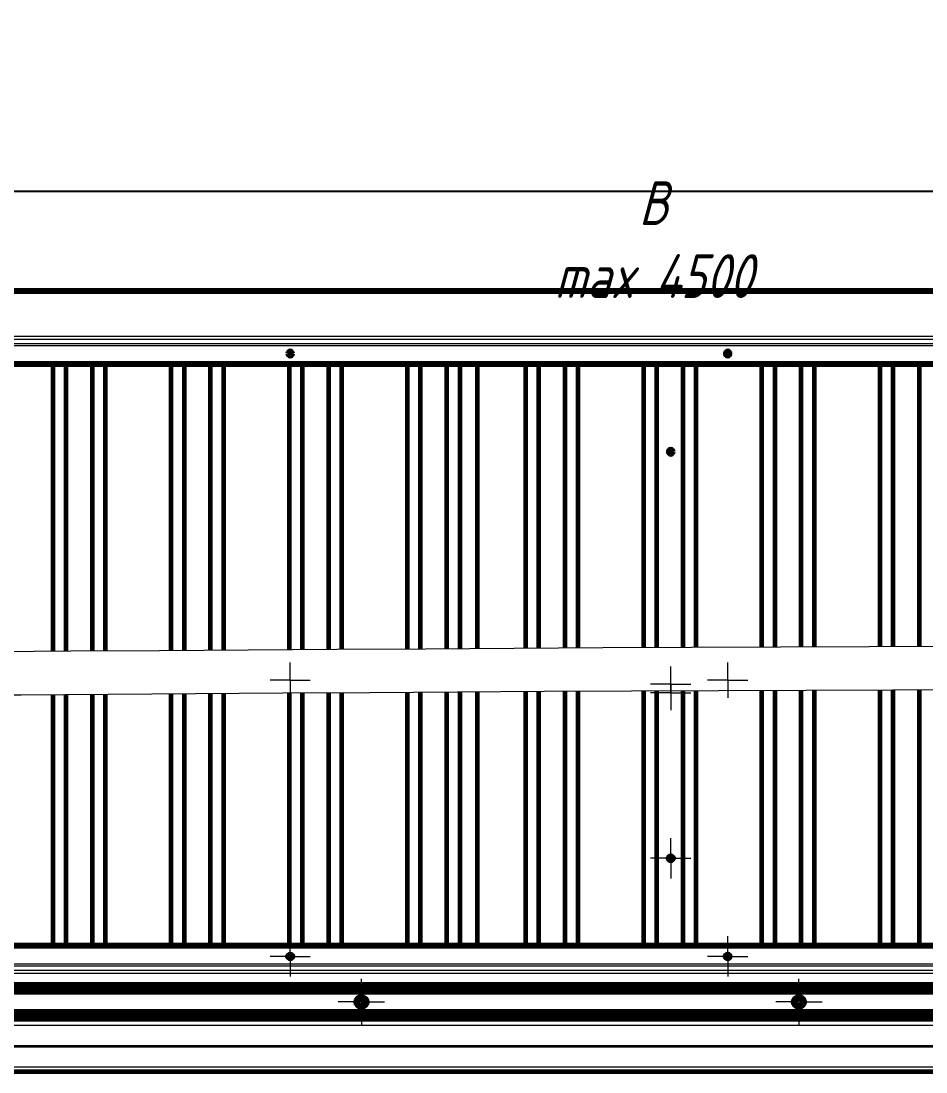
# Model space of a CAD drawing. Header units: millimetres. Extents: x 0 to 594, y 0 to 420.
# Drawn here: x 282.7 to 386.2, y 299.9 to 420 of the extents above; entities that cross this region are included whole.
import ezdxf

# ---------------------------------------------------------------- set-up
doc = ezdxf.new("R2010")
doc.units = ezdxf.units.MM
for name, pattern in [('K5LT_AXLED', [19.5, 15, -1.5, 1.5, -1.5]), ('K5LT_BASIC', [0]), ('K5LT_THIN', [0]), ('K5LT_THIN_INCLUDED_TO_HATCHING', [0])]:
    doc.linetypes.add(name, pattern=pattern)
doc.layers.add('LAYER', color=7, linetype='Continuous')
doc.layers.add('Системный слой', color=7, linetype='Continuous')
doc.styles.add('KDIMTEXTSTYLE', font='GOST_AU.SHX', dxfattribs={"width": 0.96, "oblique": 15, "height": 5})
doc.dimstyles.new('KDIMSTYLE (0.10)', dxfattribs={"dimtxt": 5, "dimasz": 1, "dimexe": 2, "dimexo": 0, "dimgap": 1, "dimtad": 1, "dimlfac": 10, "dimtxsty": 'KDIMTEXTSTYLE', "dimsah": 1, "dimcen": 0, "dimdle": 1, "dimadec": 0, "dimazin": 0, "dimtfac": 0.667, "dimtmove": 0, "dimatfit": 3, "dimfxl": 1, "dimtvp": 1, "dimtolj": 1, "dimtzin": 0, "dimarcsym": 0})

# ---------------------------------------------------------------- blocks, each defined once
blk = doc.blocks.new('U48')
at = {"layer": 'Системный слой', "color": 5, "linetype": 'K5LT_BASIC', "lineweight": 60, "true_color": 0x0000ff}
for p, q in [((326.92, 348.26), (326.92, 380.7)), ((326.92, 314.4), (326.92, 343.26))]:
    blk.add_line(p, q, dxfattribs=at)
blk = doc.blocks.new('U49')
at = {"layer": 'Системный слой', "color": 5, "linetype": 'K5LT_BASIC', "lineweight": 60, "true_color": 0x0000ff}
for p, q in [((331.42, 348.29), (331.42, 380.7)), ((331.42, 314.4), (331.42, 343.29))]:
    blk.add_line(p, q, dxfattribs=at)
blk = doc.blocks.new('U50')
at = {"layer": 'Системный слой', "color": 5, "linetype": 'K5LT_BASIC', "lineweight": 60, "true_color": 0x0000ff}
for p, q in [((305.92, 348.12), (305.92, 380.7)), ((305.92, 314.4), (305.92, 343.12))]:
    blk.add_line(p, q, dxfattribs=at)
blk = doc.blocks.new('U51')
at = {"layer": 'Системный слой', "color": 5, "linetype": 'K5LT_BASIC', "lineweight": 60, "true_color": 0x0000ff}
for p, q in [((332.92, 348.3), (332.92, 380.7)), ((332.92, 314.4), (332.92, 343.3))]:
    blk.add_line(p, q, dxfattribs=at)
blk = doc.blocks.new('U52')
at = {"layer": 'Системный слой', "color": 5, "linetype": 'K5LT_BASIC', "lineweight": 60, "true_color": 0x0000ff}
for p, q in [((328.42, 348.27), (328.42, 380.7)), ((328.42, 314.4), (328.42, 343.27))]:
    blk.add_line(p, q, dxfattribs=at)
blk = doc.blocks.new('U53')
at = {"layer": 'Системный слой', "color": 5, "linetype": 'K5LT_BASIC', "lineweight": 60, "true_color": 0x0000ff}
for p, q in [((313.42, 348.17), (313.42, 380.7)), ((313.42, 314.4), (313.42, 343.17))]:
    blk.add_line(p, q, dxfattribs=at)
blk = doc.blocks.new('U54')
at = {"layer": 'Системный слой', "color": 5, "linetype": 'K5LT_BASIC', "lineweight": 60, "true_color": 0x0000ff}
for p, q in [((286.42, 347.99), (286.42, 380.7)), ((286.42, 314.4), (286.42, 342.99))]:
    blk.add_line(p, q, dxfattribs=at)
blk = doc.blocks.new('U55')
at = {"layer": 'Системный слой', "color": 5, "linetype": 'K5LT_BASIC', "lineweight": 60, "true_color": 0x0000ff}
for p, q in [((317.92, 348.2), (317.92, 380.7)), ((317.92, 314.4), (317.92, 343.2))]:
    blk.add_line(p, q, dxfattribs=at)
blk = doc.blocks.new('U56')
at = {"layer": 'Системный слой', "color": 5, "linetype": 'K5LT_BASIC', "lineweight": 60, "true_color": 0x0000ff}
for p, q in [((314.92, 348.18), (314.92, 380.7)), ((314.92, 314.4), (314.92, 343.18))]:
    blk.add_line(p, q, dxfattribs=at)
blk = doc.blocks.new('U57')
at = {"layer": 'Системный слой', "color": 5, "linetype": 'K5LT_BASIC', "lineweight": 60, "true_color": 0x0000ff}
for p, q in [((304.42, 348.11), (304.42, 380.7)), ((304.42, 314.4), (304.42, 343.11))]:
    blk.add_line(p, q, dxfattribs=at)
blk = doc.blocks.new('U58')
at = {"layer": 'Системный слой', "color": 5, "linetype": 'K5LT_BASIC', "lineweight": 60, "true_color": 0x0000ff}
for p, q in [((301.42, 348.09), (301.42, 380.7)), ((301.42, 314.4), (301.42, 343.09))]:
    blk.add_line(p, q, dxfattribs=at)
blk = doc.blocks.new('U60')
at = {"layer": 'Системный слой', "color": 5, "linetype": 'K5LT_BASIC', "lineweight": 60, "true_color": 0x0000ff}
for p, q in [((319.42, 348.21), (319.42, 380.7)), ((319.42, 314.4), (319.42, 343.21))]:
    blk.add_line(p, q, dxfattribs=at)
blk = doc.blocks.new('U61')
at = {"layer": 'Системный слой', "color": 5, "linetype": 'K5LT_BASIC', "lineweight": 60, "true_color": 0x0000ff}
for p, q in [((292.42, 348.03), (292.42, 380.7)), ((292.42, 314.4), (292.42, 343.03))]:
    blk.add_line(p, q, dxfattribs=at)
blk = doc.blocks.new('U62')
at = {"layer": 'Системный слой', "color": 5, "linetype": 'K5LT_BASIC', "lineweight": 60, "true_color": 0x0000ff}
for p, q in [((287.92, 348), (287.92, 380.7)), ((287.92, 314.4), (287.92, 343))]:
    blk.add_line(p, q, dxfattribs=at)
blk = doc.blocks.new('U63')
at = {"layer": 'Системный слой', "color": 5, "linetype": 'K5LT_BASIC', "lineweight": 60, "true_color": 0x0000ff}
for p, q in [((334.92, 348.31), (334.92, 380.7)), ((334.92, 314.4), (334.92, 343.31))]:
    blk.add_line(p, q, dxfattribs=at)
blk = doc.blocks.new('U64')
at = {"layer": 'Системный слой', "color": 5, "linetype": 'K5LT_BASIC', "lineweight": 60, "true_color": 0x0000ff}
for p, q in [((299.92, 348.08), (299.92, 380.7)), ((299.92, 314.4), (299.92, 343.08))]:
    blk.add_line(p, q, dxfattribs=at)
blk = doc.blocks.new('U65')
at = {"layer": 'Системный слой', "color": 5, "linetype": 'K5LT_BASIC', "lineweight": 60, "true_color": 0x0000ff}
for p, q in [((290.92, 348.02), (290.92, 380.7)), ((290.92, 314.4), (290.92, 343.02))]:
    blk.add_line(p, q, dxfattribs=at)
blk = doc.blocks.new('U66')
at = {"layer": 'Системный слой', "color": 5, "linetype": 'K5LT_BASIC', "lineweight": 60, "true_color": 0x0000ff}
for p, q in [((385.42, 348.56), (385.42, 380.7)), ((385.42, 314.4), (385.42, 343.56))]:
    blk.add_line(p, q, dxfattribs=at)
blk = doc.blocks.new('U67')
at = {"layer": 'Системный слой', "color": 5, "linetype": 'K5LT_BASIC', "lineweight": 60, "true_color": 0x0000ff}
for p, q in [((382.42, 348.55), (382.42, 380.7)), ((382.42, 314.4), (382.42, 343.55))]:
    blk.add_line(p, q, dxfattribs=at)
blk = doc.blocks.new('U86')
at = {"layer": 'Системный слой', "color": 5, "linetype": 'K5LT_BASIC', "lineweight": 60, "true_color": 0x0000ff}
for p, q in [((331.42, 348.29), (331.42, 380.7)), ((331.42, 314.4), (331.42, 343.29))]:
    blk.add_line(p, q, dxfattribs=at)
blk = doc.blocks.new('U87')
at = {"layer": 'Системный слой', "color": 5, "linetype": 'K5LT_BASIC', "lineweight": 60, "true_color": 0x0000ff}
for p, q in [((328.42, 348.27), (328.42, 380.7)), ((328.42, 314.4), (328.42, 343.27))]:
    blk.add_line(p, q, dxfattribs=at)
blk = doc.blocks.new('U88')
at = {"layer": 'Системный слой', "color": 5, "linetype": 'K5LT_BASIC', "lineweight": 60, "true_color": 0x0000ff}
for p, q in [((380.92, 348.55), (380.92, 380.7)), ((380.92, 314.4), (380.92, 343.55))]:
    blk.add_line(p, q, dxfattribs=at)
blk = doc.blocks.new('U89')
at = {"layer": 'Системный слой', "color": 5, "linetype": 'K5LT_BASIC', "lineweight": 60, "true_color": 0x0000ff}
for p, q in [((385.42, 348.56), (385.42, 380.7)), ((385.42, 314.4), (385.42, 343.56))]:
    blk.add_line(p, q, dxfattribs=at)
blk = doc.blocks.new('U90')
at = {"layer": 'Системный слой', "color": 5, "linetype": 'K5LT_BASIC', "lineweight": 60, "true_color": 0x0000ff}
for p, q in [((359.92, 348.46), (359.92, 380.7)), ((359.92, 314.4), (359.92, 343.45))]:
    blk.add_line(p, q, dxfattribs=at)
blk = doc.blocks.new('U92')
at = {"layer": 'Системный слой', "color": 5, "linetype": 'K5LT_BASIC', "lineweight": 60, "true_color": 0x0000ff}
for p, q in [((382.42, 348.55), (382.42, 380.7)), ((382.42, 314.4), (382.42, 343.55))]:
    blk.add_line(p, q, dxfattribs=at)
blk = doc.blocks.new('U93')
at = {"layer": 'Системный слой', "color": 5, "linetype": 'K5LT_BASIC', "lineweight": 60, "true_color": 0x0000ff}
for p, q in [((367.42, 348.49), (367.42, 380.7)), ((367.42, 314.4), (367.42, 343.49))]:
    blk.add_line(p, q, dxfattribs=at)
blk = doc.blocks.new('U94')
at = {"layer": 'Системный слой', "color": 5, "linetype": 'K5LT_BASIC', "lineweight": 60, "true_color": 0x0000ff}
for p, q in [((340.42, 348.35), (340.42, 380.7)), ((340.42, 314.4), (340.42, 343.35))]:
    blk.add_line(p, q, dxfattribs=at)
blk = doc.blocks.new('U95')
at = {"layer": 'Системный слой', "color": 5, "linetype": 'K5LT_BASIC', "lineweight": 60, "true_color": 0x0000ff}
for p, q in [((371.92, 348.51), (371.92, 380.7)), ((371.92, 314.4), (371.92, 343.51))]:
    blk.add_line(p, q, dxfattribs=at)
blk = doc.blocks.new('U96')
at = {"layer": 'Системный слой', "color": 5, "linetype": 'K5LT_BASIC', "lineweight": 60, "true_color": 0x0000ff}
for p, q in [((368.92, 348.5), (368.92, 380.7)), ((368.92, 314.4), (368.92, 343.5))]:
    blk.add_line(p, q, dxfattribs=at)
blk = doc.blocks.new('U97')
at = {"layer": 'Системный слой', "color": 5, "linetype": 'K5LT_BASIC', "lineweight": 60, "true_color": 0x0000ff}
for p, q in [((358.42, 348.45), (358.42, 380.7)), ((358.42, 314.4), (358.42, 343.45))]:
    blk.add_line(p, q, dxfattribs=at)
blk = doc.blocks.new('U98')
at = {"layer": 'Системный слой', "color": 5, "linetype": 'K5LT_BASIC', "lineweight": 60, "true_color": 0x0000ff}
for p, q in [((355.42, 348.43), (355.42, 380.7)), ((355.42, 314.4), (355.42, 343.43))]:
    blk.add_line(p, q, dxfattribs=at)
blk = doc.blocks.new('U99')
at = {"layer": 'Системный слой', "color": 5, "linetype": 'K5LT_BASIC', "lineweight": 60, "true_color": 0x0000ff}
for p, q in [((332.92, 348.3), (332.92, 380.7)), ((332.92, 314.4), (332.92, 343.3))]:
    blk.add_line(p, q, dxfattribs=at)
blk = doc.blocks.new('U100')
at = {"layer": 'Системный слой', "color": 5, "linetype": 'K5LT_BASIC', "lineweight": 60, "true_color": 0x0000ff}
for p, q in [((373.42, 348.52), (373.42, 380.7)), ((373.42, 314.4), (373.42, 343.52))]:
    blk.add_line(p, q, dxfattribs=at)
blk = doc.blocks.new('U101')
at = {"layer": 'Системный слой', "color": 5, "linetype": 'K5LT_BASIC', "lineweight": 60, "true_color": 0x0000ff}
for p, q in [((346.42, 348.38), (346.42, 380.7)), ((346.42, 314.4), (346.42, 343.38))]:
    blk.add_line(p, q, dxfattribs=at)
blk = doc.blocks.new('U102')
at = {"layer": 'Системный слой', "color": 5, "linetype": 'K5LT_BASIC', "lineweight": 60, "true_color": 0x0000ff}
for p, q in [((341.92, 348.35), (341.92, 380.7)), ((341.92, 314.4), (341.92, 343.35))]:
    blk.add_line(p, q, dxfattribs=at)
blk = doc.blocks.new('U104')
at = {"layer": 'Системный слой', "color": 5, "linetype": 'K5LT_BASIC', "lineweight": 60, "true_color": 0x0000ff}
for p, q in [((353.92, 348.42), (353.92, 380.7)), ((353.92, 314.4), (353.92, 343.42))]:
    blk.add_line(p, q, dxfattribs=at)
blk = doc.blocks.new('U105')
at = {"layer": 'Системный слой', "color": 5, "linetype": 'K5LT_BASIC', "lineweight": 60, "true_color": 0x0000ff}
for p, q in [((344.92, 348.37), (344.92, 380.7)), ((344.92, 314.4), (344.92, 343.37))]:
    blk.add_line(p, q, dxfattribs=at)
blk = doc.blocks.new('U206')
at = {"layer": 'Системный слой', "color": 30, "linetype": 'K5LT_AXLED', "lineweight": 18, "true_color": 0xff8000}
for q in [(321.65, 310.55), (319, 307.9), (321.65, 305.25), (324.3, 307.9)]:
    blk.add_line((321.65, 307.9), q, dxfattribs=at)
blk = doc.blocks.new('U207')
at = {"layer": 'Системный слой', "color": 30, "linetype": 'K5LT_AXLED', "lineweight": 18, "true_color": 0xff8000}
for q in [(371.65, 310.55), (369, 307.9), (371.65, 305.25), (374.3, 307.9)]:
    blk.add_line((371.65, 307.9), q, dxfattribs=at)
blk = doc.blocks.new('KDIMARROW_01')
at = {"layer": 'LAYER'}
blk.add_hatch(color=0, dxfattribs=at).paths.add_polyline_path([(0, 0), (-5, 0.66), (-4.5, 0), (-5, -0.66)])
at = {"layer": 'LAYER', "color": 0, "linetype": 'K5LT_THIN', "lineweight": 18}
for p, q in [((-4.5, 0), (-5, 0.66)), ((-5, 0.66), (0, 0)), ((0, 0), (-5, -0.66)), ((-5, -0.66), (-4.5, 0))]:
    blk.add_line(p, q, dxfattribs=at)
at = {"layer": 'Системный слой', "color": 0, "linetype": 'K5LT_THIN', "lineweight": 18}
blk.add_line((0, 0), (-1, 0), dxfattribs=at)
blk = doc.blocks.new('U258')
at = {"layer": 'Системный слой', "color": 5, "linetype": 'K5LT_BASIC', "lineweight": 60, "true_color": 0x0000ff}
for start, end in [(0, 180), (180, 0)]:
    blk.add_arc((363.51, 382), 0.3, start, end, dxfattribs=at)
blk = doc.blocks.new('U259')
at = {"layer": 'Системный слой', "color": 5, "linetype": 'K5LT_BASIC', "lineweight": 60, "true_color": 0x0000ff}
for start, end in [(0, 180), (180, 0)]:
    blk.add_arc((363.51, 382), 0.075, start, end, dxfattribs=at)
blk = doc.blocks.new('U260')
at = {"layer": 'Системный слой', "color": 30, "linetype": 'K5LT_AXLED', "lineweight": 18, "true_color": 0xff8000}
for q in [(363.51, 346.69), (361.21, 344.68), (363.51, 342.67), (365.81, 344.68)]:
    blk.add_line((363.51, 344.68), q, dxfattribs=at)
blk = doc.blocks.new('U257')
at = {"layer": 'Системный слой'}
for name in ['U258', 'U259', 'U260']:
    blk.add_blockref(name, (0, 0), dxfattribs=at)
blk = doc.blocks.new('U262')
at = {"layer": 'Системный слой', "color": 5, "linetype": 'K5LT_BASIC', "lineweight": 60, "true_color": 0x0000ff}
for start, end in [(0, 180), (180, 0)]:
    blk.add_arc((313.51, 382), 0.3, start, end, dxfattribs=at)
blk = doc.blocks.new('U263')
at = {"layer": 'Системный слой', "color": 5, "linetype": 'K5LT_BASIC', "lineweight": 60, "true_color": 0x0000ff}
for start, end in [(0, 180), (180, 0)]:
    blk.add_arc((313.51, 382), 0.075, start, end, dxfattribs=at)
blk = doc.blocks.new('U264')
at = {"layer": 'Системный слой', "color": 30, "linetype": 'K5LT_AXLED', "lineweight": 18, "true_color": 0xff8000}
for q in [(313.51, 346.69), (311.21, 344.68), (313.51, 342.67), (315.81, 344.68)]:
    blk.add_line((313.51, 344.68), q, dxfattribs=at)
blk = doc.blocks.new('U261')
at = {"layer": 'Системный слой'}
for name in ['U262', 'U263', 'U264']:
    blk.add_blockref(name, (0, 0), dxfattribs=at)
blk = doc.blocks.new('U286')
at = {"layer": 'Системный слой', "color": 30, "linetype": 'K5LT_AXLED', "lineweight": 18, "true_color": 0xff8000}
for q in [(363.51, 315.4), (361.21, 313.1), (363.51, 310.8), (365.81, 313.1)]:
    blk.add_line((363.51, 313.1), q, dxfattribs=at)
blk = doc.blocks.new('U285')
at = {"layer": 'Системный слой', "color": 5, "linetype": 'K5LT_BASIC', "lineweight": 60, "true_color": 0x0000ff}
for radius in [0.3, 0.075]:
    blk.add_circle((363.51, 313.1), radius, dxfattribs=at)
at = {"layer": 'Системный слой'}
blk.add_blockref('U286', (0, 0), dxfattribs=at)
blk = doc.blocks.new('U288')
at = {"layer": 'Системный слой', "color": 30, "linetype": 'K5LT_AXLED', "lineweight": 18, "true_color": 0xff8000}
for q in [(313.51, 315.4), (311.21, 313.1), (313.51, 310.8), (315.81, 313.1)]:
    blk.add_line((313.51, 313.1), q, dxfattribs=at)
blk = doc.blocks.new('U287')
at = {"layer": 'Системный слой', "color": 5, "linetype": 'K5LT_BASIC', "lineweight": 60, "true_color": 0x0000ff}
for radius in [0.3, 0.075]:
    blk.add_circle((313.51, 313.1), radius, dxfattribs=at)
at = {"layer": 'Системный слой'}
blk.add_blockref('U288', (0, 0), dxfattribs=at)
blk = doc.blocks.new('U296')
at = {"layer": 'Системный слой', "color": 5, "linetype": 'K5LT_BASIC', "lineweight": 60, "true_color": 0x0000ff}
for start, end in [(0, 180), (180, 0)]:
    blk.add_arc((357, 370.77), 0.3, start, end, dxfattribs=at)
blk = doc.blocks.new('U297')
at = {"layer": 'Системный слой', "color": 5, "linetype": 'K5LT_BASIC', "lineweight": 60, "true_color": 0x0000ff}
for start, end in [(0, 180), (180, 0)]:
    blk.add_arc((357, 370.77), 0.075, start, end, dxfattribs=at)
blk = doc.blocks.new('U298')
at = {"layer": 'Системный слой', "color": 30, "linetype": 'K5LT_AXLED', "lineweight": 18, "true_color": 0xff8000}
for q in [(357, 346.25), (354.7, 344.23), (357, 342.22), (359.3, 344.23)]:
    blk.add_line((357, 344.23), q, dxfattribs=at)
blk = doc.blocks.new('U295')
at = {"layer": 'Системный слой'}
for name in ['U296', 'U297', 'U298']:
    blk.add_blockref(name, (0, 0), dxfattribs=at)
blk = doc.blocks.new('U300')
at = {"layer": 'Системный слой', "color": 30, "linetype": 'K5LT_AXLED', "lineweight": 18, "true_color": 0xff8000}
for q in [(357, 345.23), (354.7, 343.23), (357, 341.23), (359.3, 343.23)]:
    blk.add_line((357, 343.23), q, dxfattribs=at)
blk = doc.blocks.new('U299')
at = {"layer": 'Системный слой'}
blk.add_blockref('U300', (0, 0), dxfattribs=at)
blk = doc.blocks.new('U302')
at = {"layer": 'Системный слой', "color": 30, "linetype": 'K5LT_AXLED', "lineweight": 18, "true_color": 0xff8000}
for q in [(357, 326.62), (354.7, 324.32), (357, 322.02), (359.3, 324.32)]:
    blk.add_line((357, 324.32), q, dxfattribs=at)
blk = doc.blocks.new('U301')
at = {"layer": 'Системный слой', "color": 5, "linetype": 'K5LT_BASIC', "lineweight": 60, "true_color": 0x0000ff}
for radius in [0.3, 0.075]:
    blk.add_circle((357, 324.32), radius, dxfattribs=at)
at = {"layer": 'Системный слой'}
blk.add_blockref('U302', (0, 0), dxfattribs=at)
blk = doc.blocks.new('U543')
at = {"layer": 'LAYER', "color": 7, "linetype": 'K5LT_THIN_INCLUDED_TO_HATCHING', "lineweight": 18}
for p, q in [((372.43, 343.51), (362.47, 343.47)), ((382.4, 343.55), (372.43, 343.51)), ((392.36, 343.59), (382.4, 343.55)), ((282.75, 342.97), (272.79, 342.91)), ((292.72, 343.03), (282.75, 342.97)), ((302.68, 343.1), (292.72, 343.03)), ((312.65, 343.17), (302.68, 343.1)), ((322.61, 343.23), (312.65, 343.17)), ((332.58, 343.3), (322.61, 343.23)), ((342.54, 343.36), (332.58, 343.3)), ((352.51, 343.42), (342.54, 343.36)), ((362.47, 343.47), (352.51, 343.42))]:
    blk.add_line(p, q, dxfattribs=at)
blk = doc.blocks.new('U544')
at = {"layer": 'LAYER', "color": 7, "linetype": 'K5LT_THIN_INCLUDED_TO_HATCHING', "lineweight": 18}
for p, q in [((328.98, 348.27), (339.12, 348.34)), ((339.12, 348.34), (349.25, 348.4)), ((349.25, 348.4), (359.39, 348.45)), ((359.39, 348.45), (369.53, 348.5)), ((369.53, 348.5), (379.66, 348.54)), ((379.66, 348.54), (389.8, 348.58)), ((278.3, 347.94), (288.44, 348.01)), ((288.44, 348.01), (298.58, 348.07)), ((298.58, 348.07), (308.71, 348.14)), ((308.71, 348.14), (318.85, 348.21)), ((318.85, 348.21), (328.98, 348.27))]:
    blk.add_line(p, q, dxfattribs=at)

msp = doc.modelspace()

# ---------------------------------------------------------------- linework, layer by layer
at = {"layer": 'Системный слой', "color": 5, "linetype": 'K5LT_BASIC', "lineweight": 60, "true_color": 0x0000ff}
for p, q in [((473.51471, 389.19723), (227.51471, 389.19723)), ((467.20835, 380.81723), (170.10326, 380.81723)), ((467.27022, 380.69723), (170.12882, 380.69723)), ((467.27251, 314.39791), (167.25619, 314.39791)), ((467.20931, 314.27791), (167.31806, 314.27791)), ((473.51471, 309.89791), (139.0147, 309.89791)), ((473.51471, 309.44791), (139.0147, 309.44791)), ((473.51471, 308.99791), (139.0147, 308.99791)), ((321.15136, 308.18658), (321.65136, 308.47526)), ((321.15136, 307.60923), (321.15136, 308.18658)), ((321.65136, 307.32056), (321.15136, 307.60923)), ((321.65136, 308.47526), (322.15136, 308.18658)), ((322.15136, 307.60923), (321.65136, 307.32056)), ((322.15136, 307.60923), (322.15136, 308.18658)), ((371.15136, 308.18658), (371.65136, 308.47526)), ((371.15136, 307.60923), (371.15136, 308.18658)), ((371.65136, 307.32056), (371.15136, 307.60923)), ((371.65136, 308.47526), (372.15136, 308.18658)), ((372.15136, 307.60923), (371.65136, 307.32056)), ((372.15136, 307.60923), (372.15136, 308.18658)), ((473.51471, 306.79791), (139.0147, 306.79791)), ((473.51471, 306.34791), (139.0147, 306.34791)), ((473.51471, 305.89791), (139.0147, 305.89791)), ((473.58617, 305.89791), (168.44324, 305.89791)), ((473.51471, 305.89791), (168.51471, 305.89791)), ((473.88422, 299.89791), (76.36556, 299.89791))]:
    msp.add_line(p, q, dxfattribs=at)
at = {"layer": 'Системный слой', "color": 7, "linetype": 'K5LT_THIN', "lineweight": 18}
for p, q in [((473.51471, 388.84723), (161.01471, 388.84723)), ((473.51471, 383.94448), (161.01471, 383.94448)), ((473.51471, 383.602), (161.01471, 383.602)), ((467.18971, 382.86695), (167.33971, 382.86695)), ((465.39315, 383.09201), (169.13626, 383.09201)), ((467.18971, 381.04723), (170.04905, 381.04723)), ((467.18971, 314.04791), (167.33671, 314.04791)), ((473.51471, 311.49313), (161.01471, 311.49313)), ((473.51471, 311.15065), (161.01471, 311.15065)), ((467.18971, 312.22818), (167.33671, 312.22818)), ((465.39315, 312.00313), (169.13626, 312.00313)), ((474.011, 305.19791), (78.01145, 305.19791)), ((474.011, 302.74921), (77.5477, 302.74921)), ((474.011, 302.89791), (77.5894, 302.89791)), ((474.011, 300.44921), (76.6554, 300.44921))]:
    msp.add_line(p, q, dxfattribs=at)
at = {"layer": 'Системный слой', "color": 5, "linetype": 'K5LT_BASIC', "lineweight": 60, "true_color": 0x0000ff}
for centre, radius in [((321.65136, 307.89791), 0.65), ((321.65136, 307.89791), 0.445), ((321.65136, 307.89791), 0.425), ((321.65136, 307.89791), 0.4116), ((371.65136, 307.89791), 0.65), ((371.65136, 307.89791), 0.445), ((371.65136, 307.89791), 0.425), ((371.65136, 307.89791), 0.4116)]:
    msp.add_circle(centre, radius, dxfattribs=at)

# ---------------------------------------------------------------- block references
at = {"layer": 'Системный слой'}
for name in ['U261', 'U257', 'U54', 'U62', 'U65', 'U61', 'U64', 'U58', 'U57', 'U50', 'U53', 'U56', 'U55', 'U60', 'U48', 'U52', 'U87', 'U49', 'U86', 'U51', 'U99', 'U63', 'U94', 'U102', 'U105', 'U101', 'U104', 'U98', 'U97', 'U90', 'U93', 'U96', 'U95', 'U100', 'U88', 'U67', 'U92', 'U66', 'U89', 'U295', 'U544', 'U299', 'U543', 'U301', 'U287', 'U285', 'U206', 'U207']:
    msp.add_blockref(name, (0, 0), dxfattribs=at)

# ---------------------------------------------------------------- dimensions: what is measured, and where the dimension line sits
at = {"layer": 'Системный слой', "color": 7}
msp.add_linear_dim(base=(230.01471, 400.51988), p1=(480.01471, 394.31988), p2=(230.01471, 394.31988), text='\\H5.0;\\W0.965;\\Q15;\\H5.0;\\W0.965;\\Q15;\\Q15;B\\X\\H5.0;\\W0.965;\\Q15;\\Q15;max 4500', dimstyle='KDIMSTYLE (0.10)', override={"dimexo": 0, "dimblk1": 'KDIMARROW_01', "dimblk2": 'KDIMARROW_01', "dimse1": 0, "dimse2": 0, "dimclrt": 7, "dimtolj": 1}, dxfattribs=at).render()

doc.saveas('drawing.dxf')
